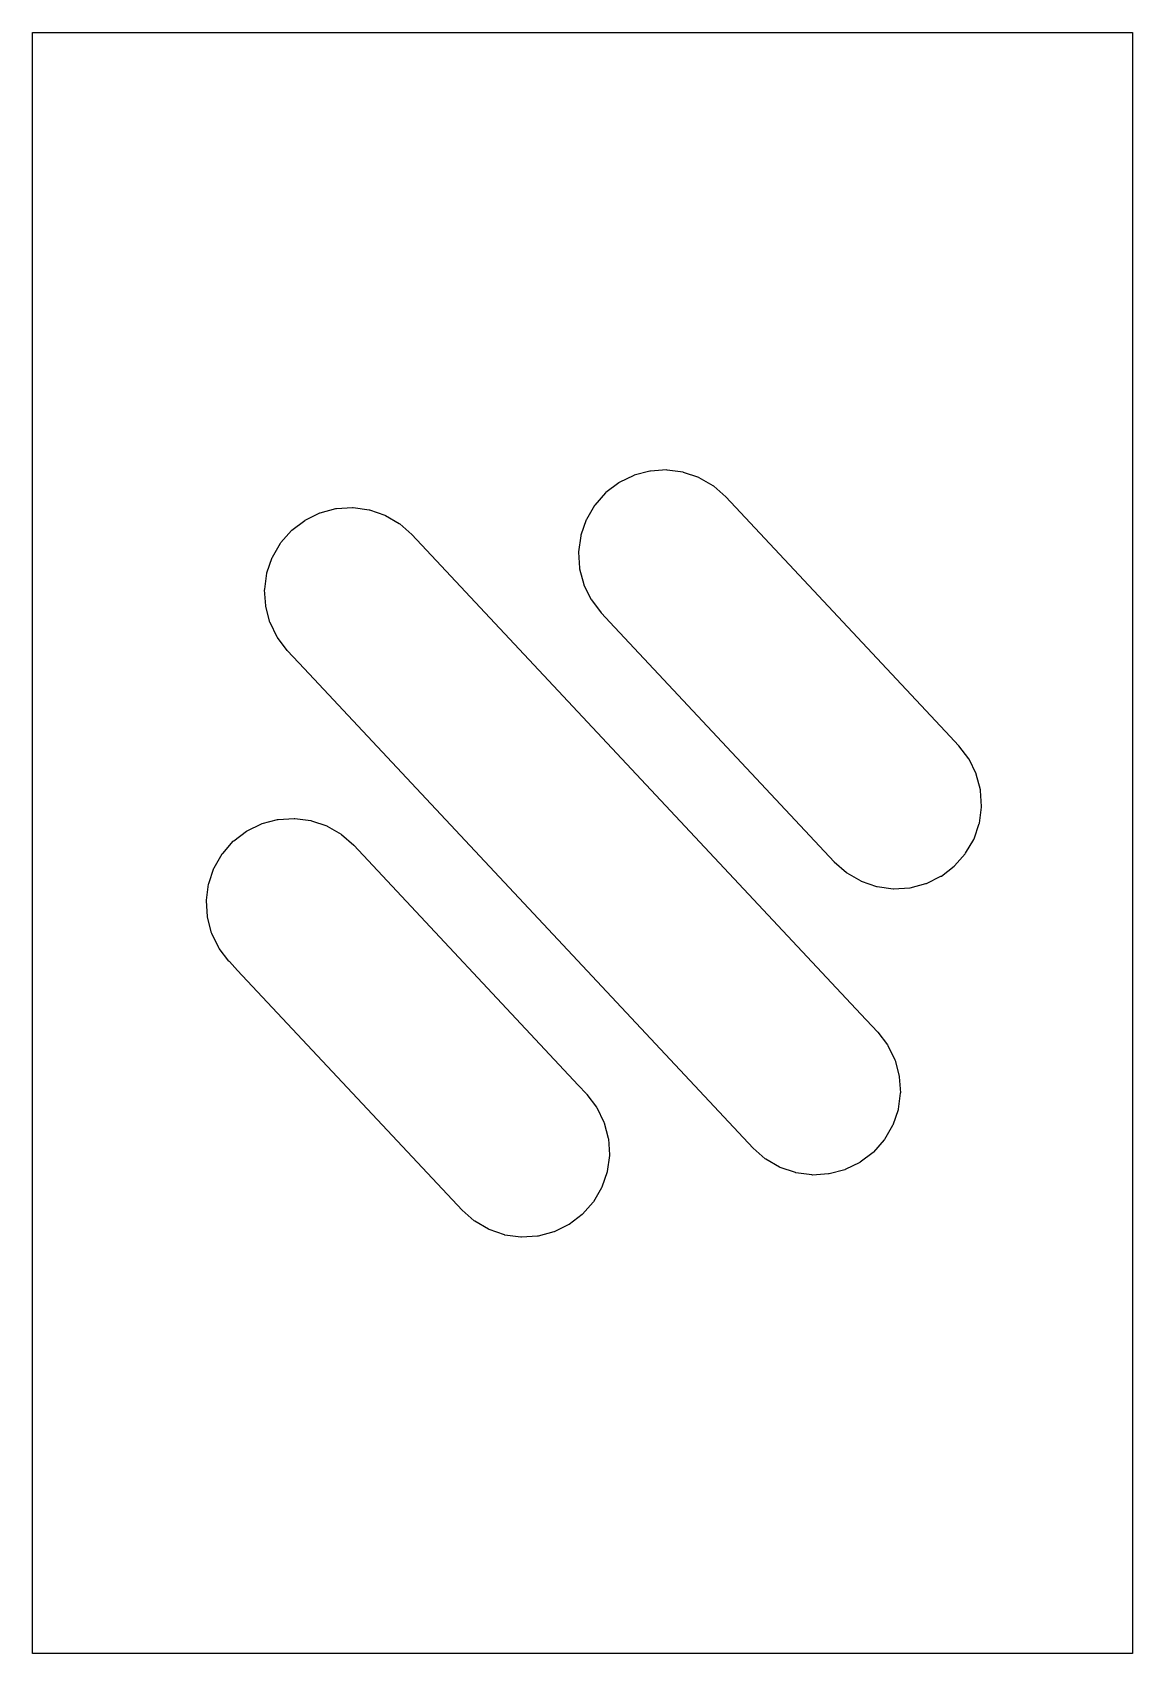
# Model space of a CAD drawing. Header units: metres. Extents: x -18.5 to 13.8, y -1.1 to 46.5.
import ezdxf

# ---------------------------------------------------------------- set-up
doc = ezdxf.new("R2010")
doc.units = ezdxf.units.M

msp = doc.modelspace()

# ---------------------------------------------------------------- linework, layer by layer
for p, q in [((-18.55, 45.145), (-18.55, 46.5)), ((-18.55, 46.5), (-17.637, 46.5)), ((-17.637, 46.5), (-15.592, 46.5)), ((-15.592, 46.5), (-15.467, 46.5)), ((-15.467, 46.5), (-15.461, 46.5)), ((-15.461, 46.5), (-15.453, 46.5)), ((-15.453, 46.5), (-15.444, 46.5)), ((-15.444, 46.5), (-15.433, 46.5)), ((-15.433, 46.5), (-15.423, 46.5)), ((-15.423, 46.5), (-15.415, 46.5)), ((-15.415, 46.5), (-15.408, 46.5)), ((-15.408, 46.5), (-15.403, 46.5)), ((-15.403, 46.5), (13.229, 46.5)), ((-15.403, 46.5), (-15.403, 46.5)), ((13.229, 46.5), (13.251, 46.5)), ((13.251, 46.5), (13.642, 46.5)), ((13.642, 46.5), (13.644, 46.5)), ((13.644, 46.5), (13.65, 46.5)), ((13.65, 46.5), (13.657, 46.5)), ((13.657, 46.5), (13.666, 46.5)), ((13.666, 46.5), (13.675, 46.5)), ((13.675, 46.5), (13.685, 46.5)), ((13.685, 46.5), (13.693, 46.5)), ((13.693, 46.5), (13.699, 46.5)), ((13.699, 46.5), (13.703, 46.5)), ((13.703, 46.5), (13.75, 46.5)), ((13.75, 46.5), (13.75, 46.376)), ((13.75, 46.376), (13.75, 46.298)), ((13.75, 46.298), (13.75, 45.226)), ((13.75, 45.226), (13.75, -0.895)), ((-18.55, 45.073), (-18.55, 45.145)), ((-18.55, 44.926), (-18.55, 45.073)), ((-18.55, 44.706), (-18.55, 44.926)), ((-18.55, 44.423), (-18.55, 44.706)), ((-18.55, 43.424), (-18.55, 44.423)), ((-18.55, 43.194), (-18.55, 43.424)), ((-18.55, 42.911), (-18.55, 43.194)), ((-18.55, 42.444), (-18.55, 42.911)), ((-18.55, 42.151), (-18.55, 42.444)), ((-18.55, 41.837), (-18.55, 42.151)), ((-18.55, 41.531), (-18.55, 41.837)), ((-18.55, 41.257), (-18.55, 41.531)), ((-18.55, 40.353), (-18.55, 41.257)), ((-18.55, 32.647), (-18.55, 40.353)), ((-0.897, 33.494), (-1.321, 33.285)), ((-0.88, 33.499), (-0.897, 33.494)), ((-0.424, 33.621), (-0.88, 33.499)), ((-0.406, 33.622), (-0.424, 33.621)), ((0.065, 33.653), (-0.406, 33.622)), ((0.083, 33.651), (0.065, 33.653)), ((0.551, 33.589), (0.083, 33.651)), ((0.568, 33.583), (0.551, 33.589)), ((1.015, 33.431), (0.568, 33.583)), ((1.03, 33.423), (1.015, 33.431)), ((1.44, 33.186), (1.03, 33.423)), ((-1.725, 32.98), (-2.037, 32.624)), ((-1.712, 32.99), (-1.725, 32.98)), ((-1.337, 33.278), (-1.712, 32.99)), ((-1.321, 33.285), (-1.337, 33.278)), ((1.453, 33.175), (1.44, 33.186)), ((1.808, 32.863), (1.453, 33.175)), ((8.399, 25.823), (1.808, 32.863)), ((-18.55, 30.992), (-18.55, 32.647)), ((-10.539, 32.181), (-10.115, 32.39)), ((-10.115, 32.39), (-10.098, 32.394)), ((-10.098, 32.394), (-9.641, 32.517)), ((-9.641, 32.517), (-9.624, 32.518)), ((-9.624, 32.518), (-9.152, 32.549)), ((-9.152, 32.549), (-9.135, 32.546)), ((-9.135, 32.546), (-8.666, 32.485)), ((-8.666, 32.485), (-8.65, 32.479)), ((-8.65, 32.479), (-8.202, 32.327)), ((-2.049, 32.611), (-2.285, 32.202)), ((-2.037, 32.624), (-2.049, 32.611)), ((-10.929, 31.886), (-10.554, 32.173)), ((-10.554, 32.173), (-10.539, 32.181)), ((-8.202, 32.327), (-8.187, 32.318)), ((-8.187, 32.318), (-7.778, 32.082)), ((-7.778, 32.082), (-7.765, 32.07)), ((-7.765, 32.07), (-7.409, 31.759)), ((-2.294, 32.187), (-2.446, 31.739)), ((-2.285, 32.202), (-2.294, 32.187)), ((-11.503, 31.097), (-11.266, 31.507)), ((-11.266, 31.507), (-11.255, 31.52)), ((-11.255, 31.52), (-10.943, 31.875)), ((-10.943, 31.875), (-10.929, 31.886)), ((-7.409, 31.759), (5.773, 17.679)), ((-2.451, 31.723), (-2.513, 31.254)), ((-2.446, 31.739), (-2.451, 31.723)), ((-18.55, 26.29), (-18.55, 30.992)), ((-11.663, 30.635), (-11.511, 31.082)), ((-11.511, 31.082), (-11.503, 31.097)), ((-2.513, 31.254), (-2.515, 31.237)), ((-2.515, 31.237), (-2.485, 30.765)), ((-11.731, 30.15), (-11.669, 30.618)), ((-11.669, 30.618), (-11.663, 30.635)), ((-2.485, 30.765), (-2.484, 30.748)), ((-2.484, 30.748), (-2.361, 30.291)), ((-11.733, 30.132), (-11.731, 30.15)), ((-11.702, 29.661), (-11.733, 30.132)), ((-2.361, 30.291), (-2.357, 30.274)), ((-2.357, 30.274), (-2.148, 29.85)), ((-11.701, 29.643), (-11.702, 29.661)), ((-11.579, 29.187), (-11.701, 29.643)), ((-2.148, 29.85), (-2.14, 29.835)), ((-2.148, 29.85), (-2.148, 29.85)), ((-2.14, 29.835), (-1.852, 29.46)), ((-11.574, 29.17), (-11.579, 29.187)), ((-11.365, 28.746), (-11.574, 29.17)), ((-1.852, 29.46), (-1.842, 29.446)), ((-1.842, 29.446), (-1.598, 29.186)), ((-1.598, 29.186), (4.993, 22.146)), ((-11.358, 28.73), (-11.365, 28.746)), ((-11.07, 28.355), (-11.358, 28.73)), ((-11.059, 28.341), (-11.07, 28.355)), ((-10.573, 27.821), (-11.059, 28.341)), ((2.609, 13.741), (-10.573, 27.821)), ((-18.55, 16.75), (-18.55, 26.29)), ((8.643, 25.563), (8.399, 25.823)), ((8.653, 25.549), (8.643, 25.563)), ((8.941, 25.174), (8.653, 25.549)), ((8.949, 25.159), (8.941, 25.174)), ((9.158, 24.735), (8.949, 25.159)), ((9.162, 24.718), (9.158, 24.735)), ((9.284, 24.261), (9.162, 24.718)), ((9.285, 24.244), (9.284, 24.261)), ((9.316, 23.772), (9.285, 24.244)), ((-11.806, 23.269), (-11.35, 23.392)), ((-11.35, 23.392), (-11.332, 23.393)), ((-11.332, 23.393), (-10.861, 23.424)), ((-10.861, 23.424), (-10.844, 23.421)), ((-10.844, 23.421), (-10.375, 23.36)), ((-10.375, 23.36), (-10.358, 23.354)), ((-10.358, 23.354), (-9.911, 23.202)), ((9.252, 23.286), (9.314, 23.755)), ((9.314, 23.755), (9.316, 23.772)), ((-12.638, 22.761), (-12.263, 23.048)), ((-12.263, 23.048), (-12.247, 23.056)), ((-12.247, 23.056), (-11.823, 23.265)), ((-11.823, 23.265), (-11.806, 23.269)), ((-9.911, 23.202), (-9.896, 23.193)), ((-9.896, 23.193), (-9.487, 22.957)), ((-9.487, 22.957), (-9.473, 22.945)), ((-9.473, 22.945), (-9.118, 22.634)), ((9.095, 22.822), (9.247, 23.27)), ((9.247, 23.27), (9.252, 23.286)), ((-13.211, 21.972), (-12.975, 22.382)), ((-12.975, 22.382), (-12.963, 22.395)), ((-12.963, 22.395), (-12.652, 22.75)), ((-12.652, 22.75), (-12.638, 22.761)), ((-9.118, 22.634), (-2.527, 15.594)), ((8.526, 22.03), (8.838, 22.385)), ((8.838, 22.385), (8.849, 22.398)), ((8.849, 22.398), (9.086, 22.807)), ((9.086, 22.807), (9.095, 22.822)), ((-13.372, 21.51), (-13.22, 21.957)), ((-13.22, 21.957), (-13.211, 21.972)), ((4.993, 22.146), (5.348, 21.834)), ((8.137, 21.731), (8.512, 22.019)), ((8.512, 22.019), (8.526, 22.03)), ((-13.439, 21.025), (-13.378, 21.493)), ((-13.378, 21.493), (-13.372, 21.51)), ((5.348, 21.834), (5.361, 21.823)), ((5.361, 21.823), (5.77, 21.586)), ((5.77, 21.586), (5.785, 21.578)), ((5.785, 21.578), (6.233, 21.426)), ((6.233, 21.426), (6.249, 21.42)), ((7.224, 21.388), (7.681, 21.51)), ((7.681, 21.51), (7.698, 21.515)), ((7.698, 21.515), (8.122, 21.724)), ((8.122, 21.724), (8.137, 21.731)), ((-13.442, 21.007), (-13.439, 21.025)), ((-13.411, 20.536), (-13.442, 21.007)), ((6.249, 21.42), (6.718, 21.358)), ((6.718, 21.358), (6.735, 21.356)), ((6.735, 21.356), (7.207, 21.387)), ((7.207, 21.387), (7.224, 21.388)), ((-13.41, 20.518), (-13.411, 20.536)), ((-13.288, 20.062), (-13.41, 20.518)), ((-13.283, 20.045), (-13.288, 20.062)), ((-13.074, 19.621), (-13.283, 20.045)), ((-13.066, 19.605), (-13.074, 19.621)), ((-12.779, 19.23), (-13.066, 19.605)), ((-12.768, 19.216), (-12.779, 19.23)), ((-12.525, 18.956), (-12.768, 19.216)), ((-5.934, 11.916), (-12.525, 18.956)), ((5.773, 17.679), (6.259, 17.159)), ((6.259, 17.159), (6.27, 17.145)), ((6.27, 17.145), (6.558, 16.77)), ((-18.55, 11.256), (-18.55, 16.75)), ((6.558, 16.77), (6.565, 16.754)), ((6.565, 16.754), (6.774, 16.33)), ((6.774, 16.33), (6.779, 16.313)), ((6.779, 16.313), (6.901, 15.857)), ((6.901, 15.857), (6.902, 15.839)), ((6.902, 15.839), (6.933, 15.368)), ((-2.527, 15.594), (-2.284, 15.334)), ((-2.284, 15.334), (-2.273, 15.32)), ((-2.273, 15.32), (-1.985, 14.945)), ((6.931, 15.35), (6.869, 14.882)), ((6.933, 15.368), (6.931, 15.35)), ((-1.985, 14.945), (-1.978, 14.929)), ((-1.978, 14.929), (-1.769, 14.505)), ((6.863, 14.865), (6.711, 14.418)), ((6.869, 14.882), (6.863, 14.865)), ((-1.769, 14.505), (-1.764, 14.488)), ((-1.764, 14.488), (-1.642, 14.032)), ((6.703, 14.403), (6.466, 13.993)), ((6.711, 14.418), (6.703, 14.403)), ((-1.642, 14.032), (-1.641, 14.014)), ((-1.641, 14.014), (-1.61, 13.543)), ((-1.641, 14.014), (-1.641, 14.014)), ((6.455, 13.98), (6.143, 13.625)), ((6.466, 13.993), (6.455, 13.98)), ((-1.612, 13.525), (-1.674, 13.057)), ((-1.61, 13.543), (-1.612, 13.525)), ((2.965, 13.43), (2.609, 13.741)), ((2.978, 13.418), (2.965, 13.43)), ((3.387, 13.182), (2.978, 13.418)), ((6.129, 13.614), (5.754, 13.327)), ((6.143, 13.625), (6.129, 13.614)), ((-1.68, 13.04), (-1.832, 12.593)), ((-1.674, 13.057), (-1.68, 13.04)), ((3.402, 13.173), (3.387, 13.182)), ((3.85, 13.021), (3.402, 13.173)), ((3.402, 13.173), (3.402, 13.173)), ((3.866, 13.015), (3.85, 13.021)), ((4.335, 12.954), (3.866, 13.015)), ((4.352, 12.951), (4.335, 12.954)), ((4.824, 12.982), (4.352, 12.951)), ((4.841, 12.983), (4.824, 12.982)), ((5.298, 13.106), (4.841, 12.983)), ((5.315, 13.11), (5.298, 13.106)), ((5.739, 13.319), (5.315, 13.11)), ((5.754, 13.327), (5.739, 13.319)), ((-1.84, 12.578), (-2.077, 12.168)), ((-1.832, 12.593), (-1.84, 12.578)), ((-5.578, 11.605), (-5.934, 11.916)), ((-2.088, 12.155), (-2.4, 11.8)), ((-2.077, 12.168), (-2.088, 12.155)), ((-5.565, 11.593), (-5.578, 11.605)), ((-5.156, 11.357), (-5.565, 11.593)), ((-2.805, 11.494), (-3.228, 11.285)), ((-2.789, 11.502), (-2.805, 11.494)), ((-2.414, 11.789), (-2.789, 11.502)), ((-2.4, 11.8), (-2.414, 11.789)), ((-18.55, 5.888), (-18.55, 11.256)), ((-5.141, 11.348), (-5.156, 11.357)), ((-4.693, 11.196), (-5.141, 11.348)), ((-4.677, 11.19), (-4.693, 11.196)), ((-4.208, 11.129), (-4.677, 11.19)), ((-4.191, 11.126), (-4.208, 11.129)), ((-3.719, 11.157), (-4.191, 11.126)), ((-3.702, 11.158), (-3.719, 11.157)), ((-3.245, 11.281), (-3.702, 11.158)), ((-3.228, 11.285), (-3.245, 11.281)), ((-18.55, 3.569), (-18.55, 5.888)), ((-18.55, 3.293), (-18.55, 3.569)), ((-18.55, 2.831), (-18.55, 3.293)), ((-18.55, 2.566), (-18.55, 2.831)), ((-18.55, 2.359), (-18.55, 2.566)), ((-18.55, 1.332), (-18.55, 2.359)), ((-18.55, 1.069), (-18.55, 1.332)), ((-18.55, 0.873), (-18.55, 1.069)), ((-18.55, 0.752), (-18.55, 0.873)), ((-18.55, -0.384), (-18.55, 0.752)), ((-18.55, -0.455), (-18.55, -0.384)), ((-18.55, -0.478), (-18.55, -0.455)), ((-18.55, -1.1), (-18.55, -0.478)), ((13.75, -0.895), (13.75, -0.974)), ((-15.592, -1.1), (-18.55, -1.1)), ((-15.467, -1.1), (-15.592, -1.1)), ((-15.461, -1.1), (-15.467, -1.1)), ((-15.453, -1.1), (-15.461, -1.1)), ((-15.444, -1.1), (-15.453, -1.1)), ((-15.433, -1.1), (-15.444, -1.1)), ((-15.423, -1.1), (-15.433, -1.1)), ((-15.415, -1.1), (-15.423, -1.1)), ((-15.408, -1.1), (-15.415, -1.1)), ((-15.403, -1.1), (-15.408, -1.1)), ((13.229, -1.1), (-15.403, -1.1)), ((13.251, -1.1), (13.229, -1.1)), ((13.642, -1.1), (13.251, -1.1)), ((13.644, -1.1), (13.642, -1.1)), ((13.65, -1.1), (13.644, -1.1)), ((13.657, -1.1), (13.65, -1.1)), ((13.666, -1.1), (13.657, -1.1)), ((13.675, -1.1), (13.666, -1.1)), ((13.685, -1.1), (13.675, -1.1)), ((13.693, -1.1), (13.685, -1.1)), ((13.699, -1.1), (13.693, -1.1)), ((13.703, -1.1), (13.699, -1.1)), ((13.75, -1.1), (13.703, -1.1)), ((13.75, -0.974), (13.75, -1.1))]:
    msp.add_line(p, q)

doc.saveas('drawing.dxf')
